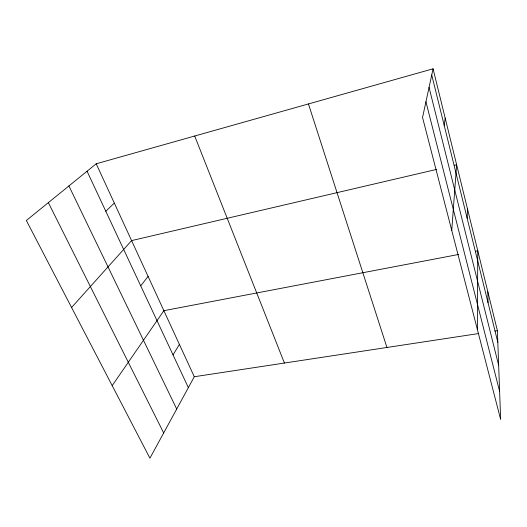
<?xml version="1.0" encoding="UTF-8"?>
<svg xmlns="http://www.w3.org/2000/svg" width="527" height="527" viewBox="0 0 527 527"><rect width="100%" height="100%" fill="white"/><g stroke="black" fill="none" stroke-linecap="round" stroke-linejoin="round"><path stroke-width="0.79" d="M477.363 329.428L477.778 250.806L475.38 251.26M467.159 218.277L467.489 208.903M451.751 230.411L456.639 164.734L454.241 165.294M444.221 125.485L445.183 118.101M433.075 68.8L422.549 117.501L500.65 419.452L497.396 330.692L433.075 68.8L96.217 163.785L26.35 220.497L149.918 458.2L194.292 376.733L478.773 333.525M173.034 354.888L179.417 344.434M112.192 385.626L163.871 310.68L458.622 254.455M140.716 285.851L148.094 276.425M71.58 307.498L131.598 240.602L436.659 169.398M105.802 211.268L114.319 203.093M494.972 331.061L497.396 330.692M48.359 202.638L163.68 432.944M68.905 185.959L176.703 409.024M87.054 171.222L188.356 387.628M96.217 163.785L194.292 376.733M194.694 136.019L284.422 363.044M308.44 103.944L386.95 347.471M425.941 101.783L499.622 391.442M429.05 87.429L498.667 365.336M431.738 74.992L497.824 342.306M487.837 291.78L488.042 302.729"/></g></svg>
